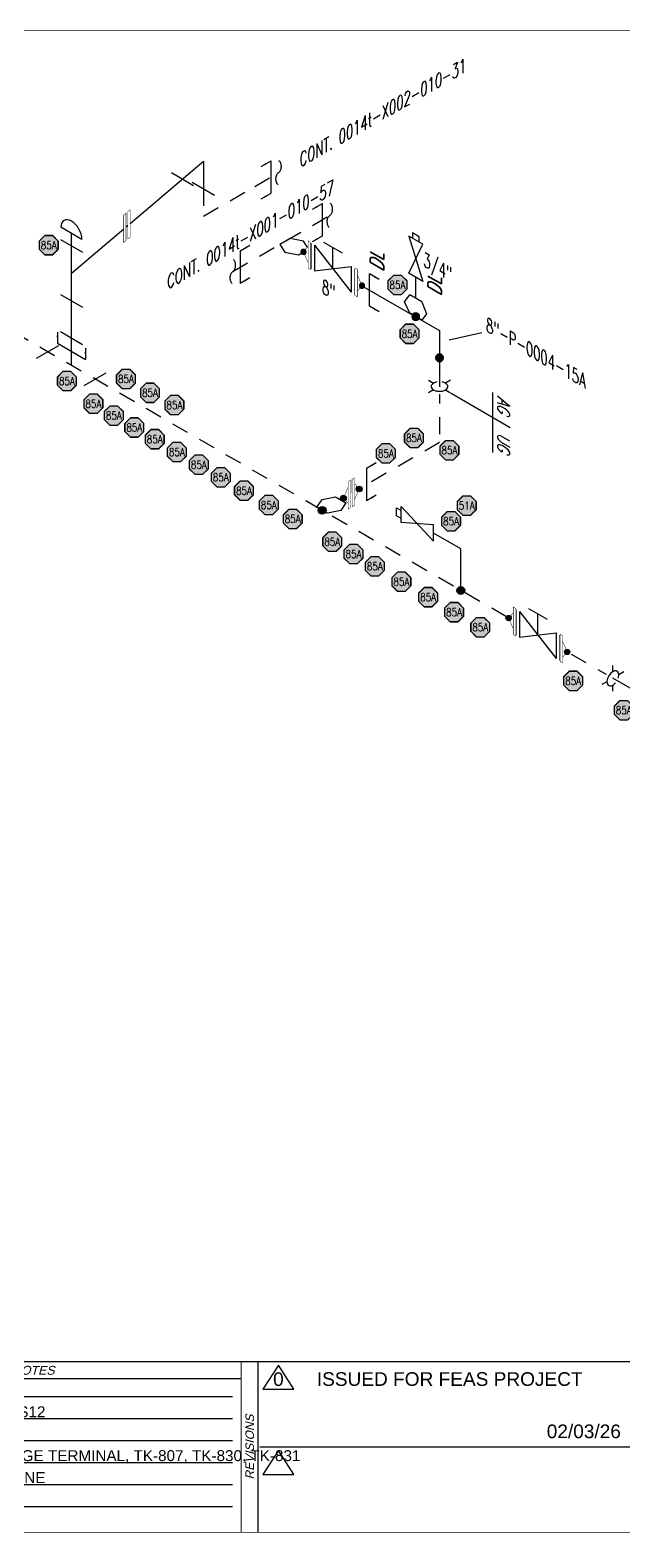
# Model space of a CAD drawing. Header units: inches. Extents: x 0.1 to 17.4, y 0.1 to 11.4.
# Drawn here: x 5.95 to 10.31, y 0.25 to 11.25 of the extents above; entities that cross this region are included whole.
import ezdxf
from ezdxf.enums import TextEntityAlignment as Align

# ---------------------------------------------------------------- set-up
doc = ezdxf.new("R2010")
doc.units = ezdxf.units.IN
doc.header["$MEASUREMENT"] = 0
doc.linetypes.add('HIDDEN2', pattern=[0.1875, 0.125, -0.0625])
for name, color, linetype in [('3', 1, 'Continuous'), ('BORDER', 3, 'Continuous'), ('BORDERTEXT', 7, 'Continuous'), ('COMP', 1, 'Continuous'), ('Continuation', 7, 'Continuous'), ('DL', 20, 'Continuous'), ('FITTINGS', 4, 'Continuous'), ('PART_PCML', 7, 'Continuous'), ('PIPE-ANNO', 150, 'HIDDEN2'), ('TEXT', 7, 'Continuous'), ('UNAS.PIPE', 251, 'Continuous'), ('WELD POINTS', 41, 'Continuous'), ('Welds', 7, 'Continuous')]:
    doc.layers.add(name, color=color, linetype=linetype)
doc.layers.add('PIPE', color=7, linetype='Continuous', lineweight=30)
doc.styles.add('FEASStandard', font='arial.ttf')
doc.styles.add('ISO30', font='simplex.shx', dxfattribs={"width": 0.85, "oblique": 30, "height": 0.075})
doc.styles.add('PART_Standard', font='romans', dxfattribs={"width": 0.8, "height": 0.09})
doc.styles.add('Richmond', font='arial.ttf')
doc.styles.add('SIMPLEX', font='ROMANS')
doc.dimstyles.new('Richmond', dxfattribs={"dimtxt": 0.18, "dimasz": 0.18, "dimexe": 0.18, "dimexo": 0.0625, "dimgap": 0.09, "dimtad": 0, "dimtih": 1, "dimtoh": 1, "dimdec": 4, "dimzin": 0, "dimdsep": 46, "dimtxsty": 'Richmond', "dimcen": 0.09, "dimadec": 0, "dimazin": 0, "dimtfac": 1, "dimtdec": 4, "dimtofl": 0, "dimtmove": 0, "dimatfit": 3, "dimfxl": 1, "dimtolj": 1, "dimtzin": 0, "dimarcsym": 0})

# ---------------------------------------------------------------- blocks, each defined once
blk = doc.blocks.new('Border')
blk.add_line((5.432, 1.244), (7.435, 1.244))
for points in [[(5.43, 1.083), (7.435, 1.083)], [(5.136, 0.922), (7.435, 0.922)], [(4.982, 0.762), (7.435, 0.762)], [(4.822, 0.601), (7.435, 0.601)], [(4.947, 0.44), (7.435, 0.44)]]:
    blk.add_lwpolyline(points)
at = {"layer": 'BORDER'}
for p, q in [((7.625, 0.25), (7.625, 1.5)), ((7.5, 1.375), (0.25, 1.375))]:
    blk.add_line(p, q, dxfattribs=at)
at = {"layer": 'BORDER', "const_width": 0.005}
blk.add_lwpolyline([(0.25, 0.25), (17.25, 0.25), (17.25, 11.25), (0.25, 11.25)], close=True, dxfattribs=at)
at = {"layer": 'BORDER', "const_width": 0.00833}
for points in [[(17.25, 1.5), (0.25, 1.5)], [(7.5, 0.25), (7.5, 1.5)], [(7.634, 0.875), (10.375, 0.875)]]:
    blk.add_lwpolyline(points, dxfattribs=at)
at = {"layer": 'BORDERTEXT', "style": 'FEASStandard', "oblique": 15}
blk.add_text('NOTES', height=0.065, dxfattribs=at).set_placement((5.975, 1.437), align=Align.MIDDLE)
blk.add_text('REVISIONS', height=0.0625, rotation=90, dxfattribs=at).set_placement((7.562, 0.875), align=Align.MIDDLE)
blk = doc.blocks.new('BORDER TEXT')
at = {"layer": 'BORDERTEXT'}
for tag, p, height, style in [('API_PIPE_CLASS', (5.464, 1.254), 0.08, 'Richmond'), ('MATERIAL1', (12.263, 1.211), 0.08, 'Richmond'), ('P&ID_#1', (0.25, 1.083), 0.0625, 'FEASStandard'), ('LINE_#1', (1.487, 1.083), 0.0625, 'FEASStandard'), ('CVX_PIPE_SPEC', (5.462, 1.093), 0.08, 'Richmond'), ('MATERIAL2', (12.263, 1.04), 0.08, 'Richmond'), ('OP_TEMP', (5.169, 0.932), 0.08, 'Richmond'), ('P&ID_#2', (0.25, 0.922), 0.0625, 'FEASStandard'), ('LINE_#2', (1.487, 0.922), 0.0625, 'FEASStandard'), ('MATERIAL3', (12.263, 0.868), 0.08, 'Richmond'), ('P&ID_#3', (0.25, 0.762), 0.0625, 'FEASStandard'), ('LINE_#3', (1.487, 0.762), 0.0625, 'FEASStandard'), ('FROM', (5.015, 0.772), 0.08, 'Richmond'), ('MATERIAL4', (12.263, 0.696), 0.08, 'Richmond'), ('P&ID_#4', (0.25, 0.601), 0.0625, 'FEASStandard'), ('LINE_#4', (1.487, 0.601), 0.0625, 'FEASStandard'), ('TO', (4.854, 0.611), 0.08, 'Richmond'), ('MATERIAL5', (12.263, 0.525), 0.08, 'Richmond'), ('P&ID_#5', (0.25, 0.44), 0.0625, 'FEASStandard'), ('LINE_#5', (1.487, 0.44), 0.0625, 'FEASStandard'), ('MISC', (4.979, 0.451), 0.08, 'Richmond'), ('INSULATION', (12.928, 0.414), 0.0625, 'FEASStandard'), ('P&ID_#6', (0.25, 0.28), 0.0625, 'FEASStandard'), ('LINE_#6', (1.487, 0.28), 0.0625, 'FEASStandard'), ('PWHT', (12.928, 0.281), 0.0625, 'FEASStandard')]:
    blk.add_attdef(tag, p, '', height=height, dxfattribs=dict(at, style=style))
at = {"layer": 'BORDERTEXT', "style": 'FEASStandard'}
for tag, p in [('DR.BY', (11.075, 0.562)), ('DR.BY_DATE', (11.95, 0.562)), ('CHK_BY', (11.075, 0.354)), ('CHK._BY_DATE', (11.95, 0.354))]:
    blk.add_attdef(tag, text='', height=0.1, dxfattribs=at).set_placement(p, align=Align.MIDDLE_CENTER)
at = {"layer": 'BORDERTEXT', "style": 'PART_Standard', "width": 0.8}
for tag, p in [('PLANT_NUMBER', (13.938, 0.384)), ('SYSTEM_NUMBER', (14.812, 0.384)), ('CIRCUIT_NUMBER', (15.688, 0.384)), ('SHEET_NUMBER', (16.5, 0.384)), ('REVISION', (17.062, 0.384))]:
    blk.add_attdef(tag, text='', height=0.15, dxfattribs=at).set_placement(p, align=Align.MIDDLE_CENTER)
blk = doc.blocks.new('3_VALVE_FLANGE_GATE_30')
at = {"color": 0, "linetype": 'ByBlock', "lineweight": -2}
blk.add_wipeout([(-0.162, -0.187), (-0.135, -0.172), (0, 0), (0.135, -0.016), (0.162, 0), (0.162, 0.187), (0.135, 0.172), (0, 0), (-0.135, 0.016), (-0.162, 0)], dxfattribs=at)
for p, q in [((0.135, 0.172), (-0.135, -0.172)), ((0.068, 0.195), (-0.068, 0.117)), ((0, 0), (0, 0.156)), ((0.135, 0.172), (0.135, -0.016)), ((0.162, 0.187), (0.162, 0)), ((-0.162, 0), (-0.162, -0.187)), ((-0.135, 0.016), (-0.135, -0.172)), ((0.135, -0.016), (-0.135, 0.016))]:
    blk.add_line(p, q, dxfattribs=at)
blk = doc.blocks.new('AM9A04')
at = {"linetype": 'Continuous', "const_width": 0.01}
blk.add_lwpolyline([(0, -0.289), (0, 0.289), (-0.05, 0.318), (-0.05, -0.26)], close=True, dxfattribs=at)
at = {"const_width": 0.01}
blk.add_lwpolyline([(-0.05, -0.144), (-0.15, 0.087), (-0.05, 0.202)], dxfattribs=at)
blk = doc.blocks.new('A09')
at = {"layer": 'Welds'}
h = blk.add_hatch(color=256, dxfattribs=at)
h.dxf.hatch_style = 1
h.paths.add_polyline_path([(-0.03, 0, 1), (0.03, 0, 1)])
blk.add_circle((0, 0), 0.03, dxfattribs=at)
blk = doc.blocks.new('*U16')
blk.add_wipeout([(0.052, -0.03), (0.017, -0.07), (0.017, -0.11), (0, -0.1), (0, 0.1), (0.017, 0.09), (0.017, 0.05)]).dxf.layer = 'COMP'
at = {"layer": '3', "xscale": 0.65, "yscale": 0.65, "zscale": 0.65}
blk.add_blockref('A09', (0.052, -0.03), dxfattribs=at)
at = {"layer": 'COMP', "xscale": 0.3466300616258731, "yscale": 0.3466300616258731, "zscale": 0.3466300616258731, "rotation": 180}
blk.add_blockref('AM9A04', (0, 0), dxfattribs=at)
blk = doc.blocks.new('Bleeder Valve 6')
at = {"layer": 'FITTINGS', "linetype": 'ByBlock'}
for p, q in [((-0.271, 0.127), (-0.271, 0.185)), ((-0.271, 0.185), (-0.236, 0.166)), ((-0.236, 0.107), (-0.271, 0.127)), ((-0.236, 0.136), (-0.236, 0.195)), ((-0.236, 0.195), (0, -0.059)), ((-0.236, 0.077), (-0.236, 0.136)), ((0, 0.059), (-0.236, 0.077)), ((0, -0.059), (0, 0.059))]:
    blk.add_line(p, q, dxfattribs=at)
blk = doc.blocks.new('2_WELD_SINGLE_00')
at = {"linetype": 'ByBlock', "lineweight": -2}
h = blk.add_hatch(color=0, dxfattribs=at)
edge = h.paths.add_edge_path()
edge.add_arc((0, 0), 0.0143, 0, 360)
at = {"color": 0, "linetype": 'ByBlock', "lineweight": -2}
blk.add_circle((0, 0), 0.0143, dxfattribs=at)
blk = doc.blocks.new('*U24')
at = {"layer": 'FITTINGS'}
blk.add_line((-0.045, -0.077), (0.045, 0.077), dxfattribs=at)
blk.add_ellipse((0, 0), major_axis=(0.0949, 0.0542), ratio=0.57735, start_param=-2.356194, end_param=0.785398, dxfattribs=at)
blk = doc.blocks.new('1_BREAK-PIPE_PIPE_00')
at = {"color": 0, "linetype": 'ByBlock', "lineweight": -2}
for centre, major_axis in [((0.03, -0.092), (0, 0.101)), ((-0.03, 0.092), (0, -0.101))]:
    blk.add_ellipse(centre, major_axis=major_axis, ratio=0.711978, start_param=0.427466, end_param=3.141593, dxfattribs=at)
blk = doc.blocks.new('1_Tilde_00')
at = {"layer": 'PIPE-ANNO', "xscale": -0.5000000000000001, "yscale": 0.5, "zscale": 0.5}
blk.add_blockref('1_BREAK-PIPE_PIPE_00', (0, 0), dxfattribs=at)
blk = doc.blocks.new('O-let 4')
at = {"layer": 'FITTINGS', "linetype": 'ByBlock'}
for p, q in [((-0.101, 0.042), (-0.034, 0.038)), ((-0.101, -0.046), (-0.101, 0.042)), ((-0.034, 0.038), (0.034, -0.038)), ((-0.034, -0.121), (-0.101, -0.046)), ((0.034, -0.038), (0.034, -0.125)), ((0.034, -0.125), (-0.034, -0.121))]:
    blk.add_line(p, q, dxfattribs=at)
blk = doc.blocks.new('4_FLANGE_WELD_DOUBLE')
blk.add_wipeout([(0.143, 0.087), (0.123, 0.052), (0.133, 0), (0.063, -0.052), (0.043, -0.087), (-0.01, -0.087), (0.01, -0.052), (0, 0), (0.07, 0.052), (0.09, 0.087)]).dxf.layer = 'COMP'
at = {"layer": 'WELD POINTS'}
h = blk.add_hatch(color=256, dxfattribs=at)
h.dxf.hatch_style = 1
h.paths.add_polyline_path([(-0.021, 0, 1), (0.021, 0, 1)])
h = blk.add_hatch(color=256, dxfattribs=at)
h.dxf.hatch_style = 1
h.paths.add_polyline_path([(0.112, 0, 1), (0.154, 0, 1)])
at = {"layer": 'COMP', "linetype": 'Continuous'}
for points, const_width in [([(0.01, -0.087), (-0.01, -0.087), (0.09, 0.087), (0.11, 0.087)], 0.003), ([(0.023, -0.087), (0.123, 0.087), (0.143, 0.087), (0.043, -0.087)], 0.00347)]:
    blk.add_lwpolyline(points, close=True, dxfattribs=dict(at, const_width=const_width))
at = {"layer": 'COMP'}
for points, const_width in [([(0.07, 0.052), (0, 0), (0.01, -0.052)], 0.003), ([(0.063, -0.052), (0.133, 0), (0.123, 0.052)], 0.00347)]:
    blk.add_lwpolyline(points, dxfattribs=dict(at, const_width=const_width))
at = {"layer": 'WELD POINTS'}
for centre in [(0, 0), (0.133, 0)]:
    blk.add_circle(centre, 0.021, dxfattribs=at)
blk = doc.blocks.new('AG UG SYMBOL')
blk.add_wipeout([(0, 0), (-0.032, -0.055), (0.032, -0.055)]).dxf.layer = 'FITTINGS'
at = {"layer": 'FITTINGS', "linetype": 'ByBlock', "lineweight": -2}
for p, q in [((-0.081, 0.047), (-0.043, 0.025)), ((0.081, 0.047), (0.043, 0.025)), ((-0.043, -0.025), (-0.081, -0.047)), ((0.043, -0.025), (0.081, -0.047))]:
    blk.add_line(p, q, dxfattribs=at)
at = {"layer": 'FITTINGS'}
blk.add_ellipse((0, 0), major_axis=(-0.0612, 0), ratio=0.57735, start_param=5.03414, end_param=10.673824, dxfattribs=at)
blk = doc.blocks.new('1_Text_330')
at = {"layer": 'TEXT', "style": 'PART_Standard', "oblique": 330, "width": 0.8}
blk.add_attdef('3/4"', (0, 0), '', height=0.09, rotation=330, dxfattribs=at)
blk = doc.blocks.new('4_FLANGE_WELD_SINGLE')
blk.add_wipeout([(0, 0), (0.01, -0.052), (-0.01, -0.087), (0.01, -0.087), (0.11, 0.087), (0.09, 0.087), (0.07, 0.052)]).dxf.layer = 'COMP'
at = {"layer": 'WELD POINTS'}
h = blk.add_hatch(color=256, dxfattribs=at)
h.dxf.hatch_style = 1
h.paths.add_polyline_path([(-0.02, 0, 1), (0.019, 0, 1)])
blk.add_circle((0, 0), 0.0195, dxfattribs=at)
at = {"layer": 'COMP', "xscale": -0.3466300616258731, "yscale": 0.3466300616258731, "zscale": 0.3466300616258731, "rotation": 150}
blk.add_blockref('AM9A04', (0.06, 0), dxfattribs=at)
blk = doc.blocks.new('O-let 2')
at = {"layer": 'FITTINGS', "linetype": 'ByBlock'}
for p, q in [((11.097, 20.379), (11.136, 20.431)), ((11.136, 20.295), (11.097, 20.379)), ((11.224, 20.38), (11.136, 20.431)), ((11.224, 20.38), (11.257, 20.291)), ((11.223, 20.245), (11.136, 20.295)), ((11.257, 20.291), (11.223, 20.245))]:
    blk.add_line(p, q, dxfattribs=at)
blk = doc.blocks.new('Bleeder Valve 4')
at = {"layer": 'FITTINGS', "linetype": 'ByBlock'}
for p, q in [((0, 0.273), (-0.051, 0.302)), ((-0.051, 0.302), (0.051, -0.03)), ((-0.051, 0.03), (0.051, 0.243)), ((0.026, 0.298), (-0.025, 0.327)), ((-0.025, 0.327), (-0.025, 0.287)), ((0.051, 0.243), (0, 0.273)), ((0.026, 0.258), (0.026, 0.298)), ((0.051, -0.03), (-0.051, 0.03))]:
    blk.add_line(p, q, dxfattribs=at)
blk = doc.blocks.new('Bleeder 4')
at = {"layer": 'PIPE', "linetype": 'Continuous'}
blk.add_line((0, 0.135), (0, 0.288), dxfattribs=at)
for name, p in [('Bleeder Valve 4', (0, 0.288)), ('O-let 2', (-11.179, -20.27))]:
    blk.add_blockref(name, p)
blk = doc.blocks.new('DL_Vert_30')
at = {"layer": 'DL', "style": 'ISO30', "oblique": 30, "width": 0.85}
blk.add_text('DL', height=0.1, rotation=90, dxfattribs=at).set_placement((0, 0))
blk = doc.blocks.new('2_ELBOW_WELD_30')
at = {"linetype": 'ByBlock', "lineweight": -2}
h = blk.add_hatch(color=0, dxfattribs=at)
edge = h.paths.add_edge_path()
edge.add_arc((0.174, 0.1), 0.0286, 0, 360)
h = blk.add_hatch(color=0, dxfattribs=at)
edge = h.paths.add_edge_path()
edge.add_arc((0, -0.201), 0.0286, 0, 360)
at = {"color": 0, "linetype": 'ByBlock', "lineweight": -2}
for centre in [(0.174, 0.1), (0, -0.201)]:
    blk.add_circle(centre, 0.0286, dxfattribs=at)
blk = doc.blocks.new('1_Cont_330')
at = {"layer": 'Continuation', "style": 'PART_Standard', "oblique": 330, "width": 0.8}
blk.add_attdef('CONT.', (0, 0), '', height=0.09, rotation=330, dxfattribs=at)
blk = doc.blocks.new('PART_PCML')
blk.add_hatch(color=0).paths.add_polyline_path([(-0.07, -0.029), (-0.029, -0.07), (0.029, -0.07), (0.07, -0.029), (0.07, 0.029), (0.029, 0.07), (-0.029, 0.07), (-0.07, 0.029)])
at = {"color": 7, "const_width": 0.009}
blk.add_lwpolyline([(-0.07, 0.029), (-0.029, 0.07), (0.029, 0.07), (0.07, 0.029), (0.07, -0.029), (0.029, -0.07), (-0.029, -0.07), (-0.07, -0.029), (-0.07, 0.029), (-0.029, 0.07)], dxfattribs=at)
at = {"color": 18, "true_color": 0x000000}
blk.add_lwpolyline([(-0.029, 0.07), (-0.07, 0.029), (-0.07, -0.029), (-0.029, -0.07), (0.029, -0.07), (0.07, -0.029), (0.07, 0.029), (0.029, 0.07)], close=True, dxfattribs=at)
at = {"color": 7, "true_color": 0xffffff, "style": 'SIMPLEX', "width": 0.8, "flags": 1}
for tag, p in [('CIRCUIT', (-0.094, 0.089)), ('DM', (-0.053, -0.133)), ('TYPE', (-0.075, -0.204))]:
    blk.add_attdef(tag, p, '', height=0.0586, dxfattribs=at)
at = {"color": 7, "true_color": 0xffffff, "style": 'SIMPLEX', "width": 0.8}
blk.add_attdef('DMDISP', text='', height=0.0586, dxfattribs=at).set_placement((0, 0), align=Align.MIDDLE_CENTER)
blk = doc.blocks.new('*U66')
at = {"color": 20, "linetype": 'ByBlock', "ltscale": 0.7}
blk.add_line((0.122, -0.103), (0.003, 0.103), dxfattribs=at)
for points in [[(0.086, 0.103), (0.003, 0.103)], [(0.204, -0.103), (0.122, -0.103)]]:
    blk.add_leader(points, dimstyle='Richmond', override={"dimasz": 0.04, "dimgap": 0.09, "dimtad": 0}, dxfattribs=at)
blk = doc.blocks.new('*U65')
at = {"color": 20, "linetype": 'ByBlock', "ltscale": 0.7}
blk.add_line((0.122, 0.103), (0.003, -0.103), dxfattribs=at)
for points in [[(0.204, 0.103), (0.122, 0.103)], [(0.086, -0.103), (0.003, -0.103)]]:
    blk.add_leader(points, dimstyle='Richmond', override={"dimasz": 0.04, "dimgap": 0.09, "dimtad": 0}, dxfattribs=at)
blk = doc.blocks.new('*U78')
at = {"layer": 'DL', "color": 20, "linetype": 'ByBlock', "ltscale": 0.7}
blk.add_line((-0.103, 0.122), (0.103, 0.003), dxfattribs=at)
for points in [[(-0.103, 0.204), (-0.103, 0.122)], [(0.103, 0.086), (0.103, 0.003)]]:
    blk.add_leader(points, dimstyle='Richmond', override={"dimasz": 0.04, "dimgap": 0.09, "dimtad": 0}, dxfattribs=at)
blk = doc.blocks.new('*U82')
at = {"layer": 'DL', "color": 20, "linetype": 'ByBlock', "ltscale": 0.7}
blk.add_line((-0.054, -0.15), (-0.054, 0.087), dxfattribs=at)
for points in [[(-0.126, 0.046), (-0.054, 0.087)], [(-0.126, -0.191), (-0.054, -0.15)]]:
    blk.add_leader(points, dimstyle='Richmond', override={"dimasz": 0.04, "dimgap": 0.09, "dimtad": 0}, dxfattribs=at)

msp = doc.modelspace()

# ---------------------------------------------------------------- linework, layer by layer
at = {"layer": 'BORDERTEXT'}
for points in [[(7.772, 1.474), (7.659, 1.298), (7.885, 1.298)], [(7.772, 0.849), (7.659, 0.673), (7.885, 0.673)]]:
    msp.add_lwpolyline(points, close=True, dxfattribs=at)
at = {"layer": 'COMP', "linetype": 'Continuous', "const_width": 0.00347}
for points in [[(6.655, 9.911), (6.655, 9.711), (6.638, 9.696), (6.638, 9.896)], [(6.669, 9.722), (6.669, 9.922), (6.686, 9.937), (6.686, 9.736)]]:
    msp.add_lwpolyline(points, close=True, dxfattribs=at)
at = {"layer": 'FITTINGS', "linetype": 'ByBlock', "lineweight": -2}
for p, q in [((6.988, 10.209), (7.151, 10.115)), ((7.141, 10.138), (7.304, 10.044)), ((6.174, 9.719), (6.336, 9.625)), ((6.174, 9.317), (6.336, 9.224)), ((6.174, 9.044), (6.336, 8.95)), ((6, 8.85), (6.162, 8.943)), ((6.348, 8.649), (6.51, 8.743))]:
    msp.add_line(p, q, dxfattribs=at)
at = {"layer": 'FITTINGS', "linetype": 'ByBlock'}
for p, q in [((7.858, 9.727), (7.782, 9.683)), ((7.957, 9.706), (7.858, 9.727)), ((7.994, 9.65), (7.957, 9.706)), ((7.782, 9.683), (7.819, 9.627)), ((7.819, 9.627), (7.919, 9.606)), ((7.919, 9.606), (7.994, 9.65))]:
    msp.add_line(p, q, dxfattribs=at)
at = {"layer": 'PIPE'}
for p, q in [((6.686, 9.837), (7.223, 10.292)), ((7.223, 10.292), (7.223, 10.091)), ((6.255, 9.471), (6.638, 9.796)), ((6.655, 9.811), (6.669, 9.822)), ((6.255, 8.796), (6.255, 9.764)), ((8.385, 9.38), (8.953, 9.053)), ((8.953, 9.053), (8.953, 8.642)), ((9.109, 7.453), (8.909, 7.569)), ((9.109, 7.148), (9.109, 7.453)), ((10.904, 6.112), (10.224, 6.505))]:
    msp.add_line(p, q, dxfattribs=at)
at = {"layer": 'PIPE', "linetype": 'HIDDEN2'}
for p, q in [((10.224, 6.505), (4.618, 9.741)), ((8.953, 8.642), (8.953, 8.231)), ((8.953, 8.231), (8.228, 7.813))]:
    msp.add_line(p, q, dxfattribs=at)
at = {"layer": 'PIPE-ANNO', "linetype": 'Continuous'}
for p, q in [((9.039, 8.592), (9.472, 8.342)), ((9.342, 8.599), (9.342, 8.159))]:
    msp.add_line(p, q, dxfattribs=at)
at = {"layer": 'UNAS.PIPE', "linetype": 'HIDDEN2'}
for p, q in [((7.599, 10.107), (7.773, 10.208)), ((7.223, 9.89), (7.599, 10.107)), ((7.223, 10.091), (7.223, 9.89))]:
    msp.add_line(p, q, dxfattribs=at)
at = {"layer": 'UNAS.PIPE'}
msp.add_line((9.025, 8.983), (9.264, 9.038), dxfattribs=at)

# ---------------------------------------------------------------- block references
ref = msp.add_blockref('1_Cont_330', (7.928, 10.245))
ref.add_attrib('CONT.', 'CONT. 0014t-X002-010-31', (7.928, 10.245), dxfattribs={"layer": 'Continuation', "height": 0.09, "rotation": 30, "style": 'PART_Standard', "oblique": 30, "width": 0.8})
for name, p, rotation in [('*U24', (6.255, 9.764), 90), ('*U65', (7.438, 9.484), 29.99999999999995)]:
    msp.add_blockref(name, p, dxfattribs=dict(rotation=rotation))
msp.add_blockref('1_Text_330', (9.295, 9.048)).add_auto_attribs({'3/4"': '8"-P-0004-15A'})
at = {"layer": 'BORDER'}
msp.add_blockref('Border', (0, 0), dxfattribs=at)
at = {"layer": 'BORDERTEXT'}
ref = msp.add_blockref('BORDER TEXT', (0, 0), dxfattribs=at)
ref.add_attrib('TO', 'CRUDE SUCTION LINE', (4.854, 0.611), dxfattribs={"height": 0.08, "style": 'Richmond'})
ref.add_attrib('FROM', '14b CRUDE BARGE TERMINAL, TK-807, TK-830, TK-831', (5.015, 0.772), dxfattribs={"height": 0.08, "style": 'Richmond'})
ref.add_attrib('CVX_PIPE_SPEC', '15A, 1CS12', (5.462, 1.093), dxfattribs={"height": 0.08, "style": 'Richmond'})
at = {"layer": 'DL'}
for name, p in [('*U82', (7.773, 10.208)), ('DL_Vert_30', (8.967, 9.302)), ('*U78', (6.255, 8.837))]:
    msp.add_blockref(name, p, dxfattribs=at)
at = {"layer": 'FITTINGS'}
for name, p in [('Bleeder 4', (8.779, 9.153)), ('Bleeder Valve 6', (8.909, 7.569))]:
    msp.add_blockref(name, p, dxfattribs=at)
at = {"layer": 'FITTINGS', "rotation": 59.99999999999999}
msp.add_blockref('O-let 4', (8.142, 7.824), dxfattribs=at)
at = {"layer": 'PART_PCML', "color": 13}
for p in [(6.089, 9.677), (8.645, 9.386), (8.734, 9.028), (6.222, 8.682), (6.655, 8.697), (6.416, 8.516), (6.831, 8.596), (6.566, 8.429), (7.01, 8.506), (6.716, 8.342), (6.866, 8.256), (8.766, 8.265), (7.028, 8.162), (8.56, 8.152), (9.026, 8.175), (7.189, 8.069), (7.35, 7.977), (7.52, 7.879), (7.702, 7.774), (7.877, 7.672), (9.038, 7.655), (8.167, 7.505), (8.323, 7.415), (8.479, 7.325), (8.674, 7.212), (8.87, 7.099), (9.06, 6.989), (9.252, 6.879), (9.933, 6.486), (10.304, 6.271)]:
    msp.add_blockref('PART_PCML', p, dxfattribs=at).add_auto_attribs({'DMDISP': '85A'})
at = {"layer": 'PART_PCML', "color": 96}
msp.add_blockref('PART_PCML', (9.153, 7.77), dxfattribs=at).add_auto_attribs({'DMDISP': '51A'})
at = {"layer": 'PIPE-ANNO', "xscale": -1}
for p in [(7.773, 10.208), (8.149, 9.895), (7.438, 9.484)]:
    msp.add_blockref('1_Tilde_00', p, dxfattribs=at)
at = {"layer": 'TEXT'}
msp.add_blockref('1_Text_330', (8.835, 9.526), dxfattribs=at).add_auto_attribs({'3/4"': '3/4"'})
at = {"layer": 'WELD POINTS', "xscale": -1}
msp.add_blockref('2_ELBOW_WELD_30', (8.953, 9.053), dxfattribs=at)
at = {"layer": 'WELD POINTS', "xscale": 2, "yscale": 2}
msp.add_blockref('2_WELD_SINGLE_00', (8.093, 7.735), dxfattribs=at)
at = {"layer": 'WELD POINTS', "xscale": 2, "yscale": 2, "zscale": 2}
msp.add_blockref('2_WELD_SINGLE_00', (9.109, 7.148), dxfattribs=at)

# ---------------------------------------------------------------- texts
at = {"layer": 'BORDERTEXT', "style": 'FEASStandard'}
msp.add_text('ISSUED FOR FEAS PROJECT', height=0.1, dxfattribs=at).set_placement((9.028, 1.373), align=Align.MIDDLE_CENTER)
for tag, text, p in [('0', '', (7.772, 1.372)), ('02/03/26', '-', (10.011, 0.99))]:
    msp.add_attdef(tag, text=text, height=0.1, dxfattribs=at).set_placement(p, align=Align.MIDDLE_CENTER)
at = {"layer": 'TEXT', "style": 'PART_Standard', "oblique": 30, "width": 0.8}
msp.add_text('AG', height=0.09, rotation=270, dxfattribs=at).set_placement((9.379, 8.575))
msp.add_text('UG', height=0.09, rotation=270, dxfattribs=at).set_placement((9.379, 8.173), align=Align.RIGHT)

# ---------------------------------------------------------------- next in the draw order: block references
at = {"layer": 'FITTINGS', "yscale": -1, "rotation": 180}
msp.add_blockref('3_VALVE_FLANGE_GATE_30', (8.171, 9.504), dxfattribs=at)
at = {"layer": 'FITTINGS'}
msp.add_blockref('AG UG SYMBOL', (8.953, 8.642), dxfattribs=at)
at = {"layer": 'FITTINGS', "xscale": -1}
msp.add_blockref('3_VALVE_FLANGE_GATE_30', (9.674, 6.822), dxfattribs=at)
at = {"layer": 'FITTINGS', "rotation": 240.0000000000006}
msp.add_blockref('AG UG SYMBOL', (10.224, 6.505), dxfattribs=at)
at = {"layer": 'PIPE', "rotation": 30.00000000000001}
msp.add_blockref('4_FLANGE_WELD_DOUBLE', (8.249, 7.825), dxfattribs=at)

# ---------------------------------------------------------------- next in the draw order: block references
at = {"xscale": -1}
for p, rotation in [((7.956, 9.628), 150), ((8.385, 9.38), 330.0000000000002)]:
    msp.add_blockref('4_FLANGE_WELD_SINGLE', p, dxfattribs=dict(at, rotation=rotation))
at = {"rotation": 29.99999999999995}
msp.add_blockref('*U65', (8.364, 7.892), dxfattribs=at)
at = {"layer": 'COMP', "ltscale": 0.65, "rotation": 180}
msp.add_blockref('*U16', (9.512, 6.916), dxfattribs=at)
at = {"layer": 'COMP', "ltscale": 0.65}
msp.add_blockref('*U16', (9.837, 6.728), dxfattribs=at)

# ---------------------------------------------------------------- next in the draw order: linework, layer by layer
at = {"layer": 'UNAS.PIPE', "linetype": 'HIDDEN2'}
msp.add_line((7.438, 9.484), (8.149, 9.895), dxfattribs=at)

# ---------------------------------------------------------------- next in the draw order: block references
ref = msp.add_blockref('1_Cont_330', (6.957, 9.351))
ref.add_attrib('CONT.', 'CONT. 0014t-X001-010-57', (6.957, 9.351), dxfattribs={"layer": 'Continuation', "height": 0.09, "rotation": 30, "style": 'PART_Standard', "oblique": 30, "width": 0.8})
at = {"rotation": 329.9999999999999}
msp.add_blockref('*U66', (8.385, 9.38), dxfattribs=at)
at = {"layer": 'DL'}
for name, p in [('*U82', (8.149, 9.895)), ('DL_Vert_30', (8.545, 9.48))]:
    msp.add_blockref(name, p, dxfattribs=at)
at = {"layer": 'TEXT'}
msp.add_blockref('1_Text_330', (8.092, 9.328), dxfattribs=at).add_auto_attribs({'3/4"': '8"'})

doc.saveas('drawing.dxf')
